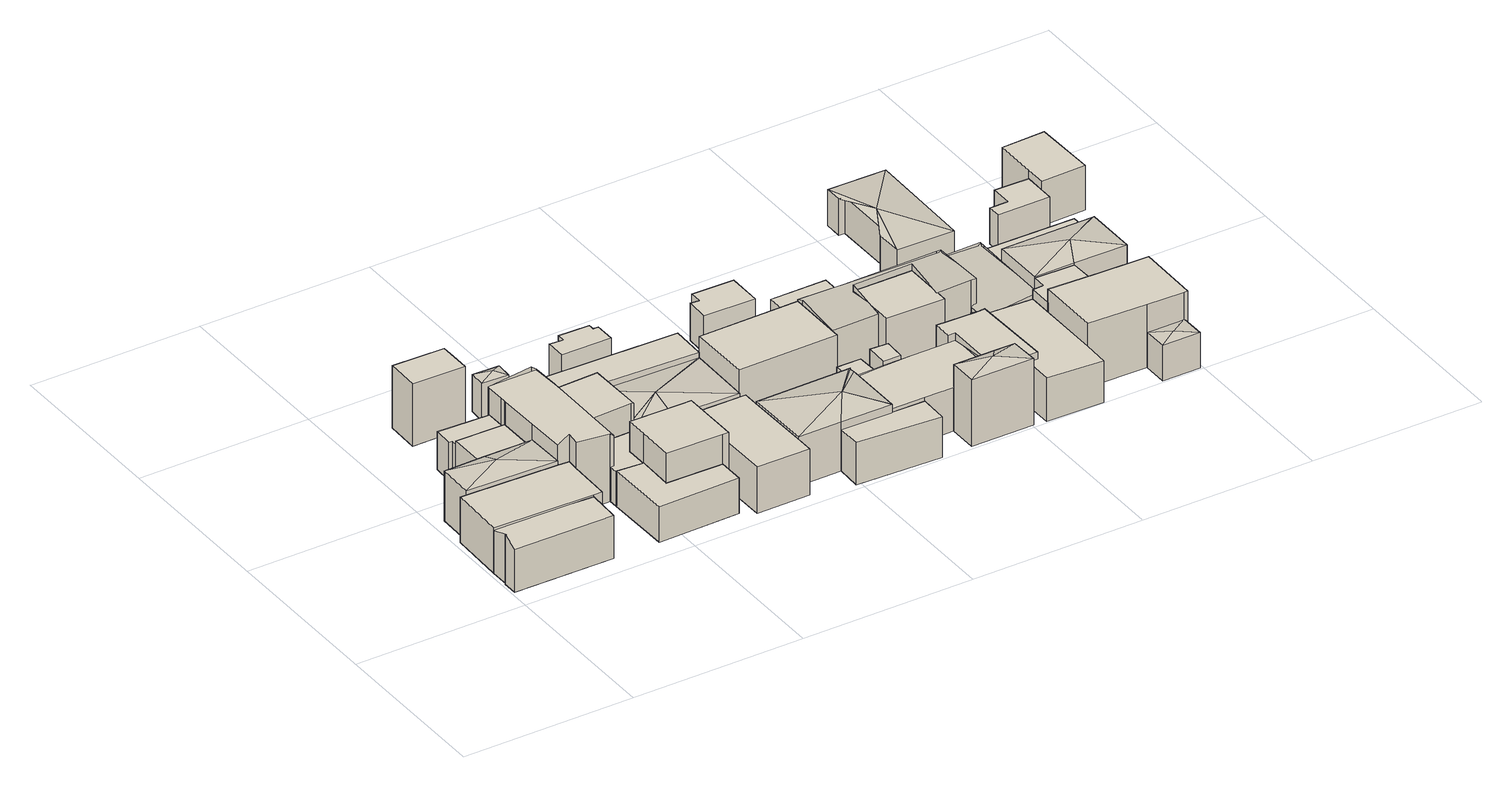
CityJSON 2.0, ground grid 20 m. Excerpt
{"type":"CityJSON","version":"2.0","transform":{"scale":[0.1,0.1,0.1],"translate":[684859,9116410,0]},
"CityObjects":{
"building1":{"type":"Building","attributes":{"Building Type":"Residential","Roof Shape":"gable","Roof Material":"Concrete Glazed Tile","Roof Material Code":"1","Roof Direction":"west","Building Height":5.08,"Roof Slope":25,"Footprint Area":45.5,"Solar PV Capacity Low":5.7,"Solar PV Capacity High":7.48,"Solar Annual Energy Low":8214,"Solar Annual Energy High":10825,"Suitable PV Area":34.01},"geometry":[{"type":"MultiSurface","lod":"2.2","boundaries":[[[0,1,2,3,4,5]],[[5,4,6,7]],[[4,3,8,6]],[[3,2,9,8]],[[2,1,10,9]],[[1,0,11,10]],[[0,5,7,11]],[[7,6,8,9,10,11]]]}]},
"building2":{"type":"Building","attributes":{"Building Type":"Residential","Roof Shape":"flat","Roof Material":"Clay Tile Shingle","Roof Material Code":"3","Roof Direction":"west","Building Height":5.36,"Roof Slope":12.1,"Footprint Area":81.25,"Solar PV Capacity Low":10.17,"Solar PV Capacity High":13.36,"Solar Annual Energy Low":14670,"Solar Annual Energy High":19334,"Suitable PV Area":60.74},"geometry":[{"type":"MultiSurface","lod":"2.2","boundaries":[[[12,13,14,1,0,15,16,17]],[[17,16,18,19]],[[16,15,20,18]],[[15,0,21,20]],[[0,1,22,21]],[[1,14,23,22]],[[14,13,24,23]],[[13,12,25,24]],[[12,17,19,25]],[[19,18,20,21,22,23,24,25]]]}]},
"building3":{"type":"Building","attributes":{"Building Type":"Residential","Roof Shape":"hip","Roof Material":"Concrete Glazed Tile","Roof Material Code":"1","Roof Direction":"west","Building Height":5.92,"Roof Slope":28,"Footprint Area":47.01,"Solar PV Capacity Low":5.89,"Solar PV Capacity High":7.73,"Solar Annual Energy Low":8488,"Solar Annual Energy High":11186,"Suitable PV Area":35.14},"geometry":[{"type":"MultiSurface","lod":"2.2","boundaries":[[[13,12,26,27,28]],[[28,27,29,30]],[[27,26,31,29]],[[26,12,32,31]],[[12,13,33,32]],[[13,28,30,33]],[[30,29,34]],[[29,31,34]],[[31,32,34]],[[32,33,34]],[[33,30,34]]]}]},
"building4":{"type":"Building","attributes":{"Building Type":"Residential","Roof Shape":"flat","Roof Material":"Concrete Glazed Tile","Roof Material Code":"1","Roof Direction":"west","Building Height":4.94,"Roof Slope":13.8,"Footprint Area":29.59,"Solar PV Capacity Low":3.71,"Solar PV Capacity High":4.87,"Solar Annual Energy Low":5343,"Solar Annual Energy High":7042,"Suitable PV Area":22.12},"geometry":[{"type":"MultiSurface","lod":"2.2","boundaries":[[[35,36,37,27,26]],[[26,27,38,39]],[[27,37,40,38]],[[37,36,41,40]],[[36,35,42,41]],[[35,26,39,42]],[[39,38,40,41,42]]]}]},
"building5":{"type":"Building","attributes":{"Building Type":"Residential","Roof Shape":"flat","Roof Material":"Concrete Glazed Tile","Roof Material Code":"1","Roof Direction":"west","Building Height":4.5,"Roof Slope":14,"Footprint Area":17.23,"Solar PV Capacity Low":2.16,"Solar PV Capacity High":2.83,"Solar Annual Energy Low":3112,"Solar Annual Energy High":4101,"Suitable PV Area":12.88},"geometry":[{"type":"MultiSurface","lod":"2.2","boundaries":[[[43,44,45,46,37,36,47]],[[47,36,48,49]],[[36,37,50,48]],[[37,46,51,50]],[[46,45,52,51]],[[45,44,53,52]],[[44,43,54,53]],[[43,47,49,54]],[[49,48,50,51,52,53,54]]]}]},
"building6":{"type":"Building","attributes":{"Building Type":"Residential","Roof Shape":"shed","Roof Material":"Clay Tile Shingle","Roof Material Code":"3","Roof Direction":"west","Building Height":7.32,"Roof Slope":16.9,"Footprint Area":24.09,"Solar PV Capacity Low":3.02,"Solar PV Capacity High":3.96,"Solar Annual Energy Low":4349,"Solar Annual Energy High":5731,"Suitable PV Area":18.01},"geometry":[{"type":"MultiSurface","lod":"2.2","boundaries":[[[55,56,57,58,59]],[[59,58,60,61]],[[58,57,62,60]],[[57,56,63,62]],[[56,55,64,63]],[[55,59,61,64]],[[61,60,62,63,64]]]}]},
"building7":{"type":"Building","attributes":{"Building Type":"Residential","Roof Shape":"gable","Roof Material":"Concrete Glazed Tile","Roof Material Code":"1","Roof Direction":"west","Building Height":7.73,"Roof Slope":33.5,"Footprint Area":79.78,"Solar PV Capacity Low":9.99,"Solar PV Capacity High":13.12,"Solar Annual Energy Low":14404,"Solar Annual Energy High":18984,"Suitable PV Area":59.64},"geometry":[{"type":"MultiSurface","lod":"2.2","boundaries":[[[43,47,36,35,26,12,17,16,65,66,67,68,69,70,71,72,73]],[[73,72,74,75]],[[72,71,76,74]],[[71,70,77,76]],[[70,69,78,77]],[[69,68,79,78]],[[68,67,80,79]],[[67,66,81,80]],[[66,65,82,81]],[[65,16,83,82]],[[16,17,84,83]],[[17,12,85,84]],[[12,26,86,85]],[[26,35,87,86]],[[35,36,88,87]],[[36,47,89,88]],[[47,43,90,89]],[[43,73,75,90]],[[75,74,76,77,78,79,80,81,82,83,84,85,86,87,88,89,90]]]}]},
"building8":{"type":"Building","attributes":{"Building Type":"Residential","Roof Shape":"flat","Roof Material":"Concrete Glazed Tile","Roof Material Code":"1","Roof Direction":"west","Building Height":4.21,"Roof Slope":5.7,"Footprint Area":43.02,"Solar PV Capacity Low":5.39,"Solar PV Capacity High":7.07,"Solar Annual Energy Low":7767,"Solar Annual Energy High":10236,"Suitable PV Area":32.16},"geometry":[{"type":"MultiSurface","lod":"2.2","boundaries":[[[91,92,93,94,95,96]],[[96,95,97,98]],[[95,94,99,97]],[[94,93,100,99]],[[93,92,101,100]],[[92,91,102,101]],[[91,96,98,102]],[[97,99,100,101,102,98]]]}]},
"building9":{"type":"Building","attributes":{"Building Type":"Residential","Roof Shape":"hip","Roof Material":"Concrete Glazed Tile","Roof Material Code":"1","Roof Direction":"west","Building Height":4.37,"Roof Slope":26.4,"Footprint Area":5.83,"Solar PV Capacity Low":0.73,"Solar PV Capacity High":0.96,"Solar Annual Energy Low":1052,"Solar Annual Energy High":1387,"Suitable PV Area":4.36},"geometry":[{"type":"MultiSurface","lod":"2.2","boundaries":[[[103,104,105,106,107]],[[107,106,108,109]],[[106,105,110,108]],[[105,104,111,110]],[[104,103,112,111]],[[103,107,109,112]],[[109,108,113]],[[108,110,113]],[[110,111,113]],[[111,112,113]],[[112,109,113]]]}]},
"building10":{"type":"Building","attributes":{"Building Type":"Residential","Roof Shape":"flat","Roof Material":"Concrete Glazed Tile","Roof Material Code":"1","Roof Direction":"west","Building Height":4.05,"Roof Slope":13.8,"Footprint Area":29.14,"Solar PV Capacity Low":3.65,"Solar PV Capacity High":4.79,"Solar Annual Energy Low":5260,"Solar Annual Energy High":6933,"Suitable PV Area":21.78},"geometry":[{"type":"MultiSurface","lod":"2.2","boundaries":[[[95,114,115,116,117,118,67,66,65,96]],[[96,65,119,120]],[[65,66,121,119]],[[66,67,122,121]],[[67,118,123,122]],[[118,117,124,123]],[[117,116,125,124]],[[116,115,126,125]],[[115,114,127,126]],[[114,95,128,127]],[[95,96,120,128]],[[120,119,121,122,123,124,125,126,127,128]]]}]},
"building11":{"type":"Building","attributes":{"Building Type":"Residential","Roof Shape":"gable","Roof Material":"Concrete Glazed Tile","Roof Material Code":"1","Roof Direction":"west","Building Height":7.27,"Roof Slope":29,"Footprint Area":33.4,"Solar PV Capacity Low":4.18,"Solar PV Capacity High":5.49,"Solar Annual Energy Low":6030,"Solar Annual Energy High":7947,"Suitable PV Area":24.97},"geometry":[{"type":"MultiSurface","lod":"2.2","boundaries":[[[69,68,67,118,129,130]],[[130,129,131,132]],[[129,118,133,131]],[[118,67,134,133]],[[67,68,135,134]],[[68,69,136,135]],[[69,130,132,136]],[[132,131,133,134,135,136]]]}]},
"building12":{"type":"Building","attributes":{"Building Type":"Residential","Roof Shape":"flat","Roof Material":"Clay Tile Shingle","Roof Material Code":"3","Roof Direction":"west","Building Height":7.73,"Roof Slope":7.7,"Footprint Area":50.11,"Solar PV Capacity Low":6.27,"Solar PV Capacity High":8.24,"Solar Annual Energy Low":9048,"Solar Annual Energy High":11924,"Suitable PV Area":37.46},"geometry":[{"type":"MultiSurface","lod":"2.2","boundaries":[[[95,94,93,137,138,115,114]],[[114,115,139,140]],[[115,138,141,139]],[[138,137,142,141]],[[137,93,143,142]],[[93,94,144,143]],[[94,95,145,144]],[[95,114,140,145]],[[140,139,141,142,143,144,145]]]}]},
"building13":{"type":"Building","attributes":{"Building Type":"Residential","Roof Shape":"shed","Roof Material":"Concrete Glazed Tile","Roof Material Code":"1","Roof Direction":"west","Building Height":5.83,"Roof Slope":12.6,"Footprint Area":69.06,"Solar PV Capacity Low":8.65,"Solar PV Capacity High":11.36,"Solar Annual Energy Low":12469,"Solar Annual Energy High":16433,"Suitable PV Area":51.63},"geometry":[{"type":"MultiSurface","lod":"2.2","boundaries":[[[146,72,71,70,69,130,147,148]],[[148,147,149,150]],[[147,130,151,149]],[[130,69,152,151]],[[69,70,153,152]],[[70,71,154,153]],[[71,72,155,154]],[[72,146,156,155]],[[146,148,150,156]],[[150,149,151,152,153,154,155,156]]]}]},
"building14":{"type":"Building","attributes":{"Building Type":"Residential","Roof Shape":"flat","Roof Material":"Concrete Glazed Tile","Roof Material Code":"1","Roof Direction":"west","Building Height":5.52,"Roof Slope":7.7,"Footprint Area":72.32,"Solar PV Capacity Low":9.05,"Solar PV Capacity High":11.89,"Solar Annual Energy Low":13056,"Solar Annual Energy High":17207,"Suitable PV Area":54.06},"geometry":[{"type":"MultiSurface","lod":"2.2","boundaries":[[[157,158,159,160,161,162]],[[162,161,163,164]],[[161,160,165,163]],[[160,159,166,165]],[[159,158,167,166]],[[158,157,168,167]],[[157,162,164,168]],[[164,163,165,166,167,168]]]}]},
"building15":{"type":"Building","attributes":{"Building Type":"Residential","Roof Shape":"hip","Roof Material":"Concrete Glazed Tile","Roof Material Code":"1","Roof Direction":"west","Building Height":5.19,"Roof Slope":21.2,"Footprint Area":91.15,"Solar PV Capacity Low":11.41,"Solar PV Capacity High":14.99,"Solar Annual Energy Low":16456,"Solar Annual Energy High":21688,"Suitable PV Area":68.13},"geometry":[{"type":"MultiSurface","lod":"2.2","boundaries":[[[130,129,118,117,116,169,147,170]],[[170,147,171,172]],[[147,169,173,171]],[[169,116,174,173]],[[116,117,175,174]],[[117,118,176,175]],[[118,129,177,176]],[[129,130,178,177]],[[130,170,172,178]],[[172,171,179]],[[171,173,179]],[[173,174,179]],[[174,175,179]],[[175,176,179]],[[176,177,179]],[[177,178,179]],[[178,172,179]]]}]},
"building16":{"type":"Building","attributes":{"Building Type":"Residential","Roof Shape":"flat","Roof Material":"Concrete Glazed Tile","Roof Material Code":"1","Roof Direction":"west","Building Height":4.96,"Roof Slope":7.9,"Footprint Area":16.42,"Solar PV Capacity Low":2.06,"Solar PV Capacity High":2.7,"Solar Annual Energy Low":2965,"Solar Annual Energy High":3908,"Suitable PV Area":12.28},"geometry":[{"type":"MultiSurface","lod":"2.2","boundaries":[[[180,181,182,183,184,185,186,187]],[[187,186,188,189]],[[186,185,190,188]],[[185,184,191,190]],[[184,183,192,191]],[[183,182,193,192]],[[182,181,194,193]],[[181,180,195,194]],[[180,187,189,195]],[[189,188,190,191,192,193,194,195]]]}]},
"building17":{"type":"Building","attributes":{"Building Type":"Residential","Roof Shape":"hip","Roof Material":"Concrete Glazed Tile","Roof Material Code":"1","Roof Direction":"west","Building Height":5.81,"Roof Slope":29.3,"Footprint Area":85.95,"Solar PV Capacity Low":10.76,"Solar PV Capacity High":14.13,"Solar Annual Energy Low":15517,"Solar Annual Energy High":20451,"Suitable PV Area":64.25},"geometry":[{"type":"MultiSurface","lod":"2.2","boundaries":[[[160,159,196,197,198,199,200,201]],[[201,200,202,203]],[[200,199,204,202]],[[199,198,205,204]],[[198,197,206,205]],[[197,196,207,206]],[[196,159,208,207]],[[159,160,209,208]],[[160,201,203,209]],[[203,202,210]],[[202,204,210]],[[204,205,210]],[[205,206,210]],[[206,207,210]],[[207,208,210]],[[208,209,210]],[[209,203,210]]]}]},
"building18":{"type":"Building","attributes":{"Building Type":"Residential","Roof Shape":"gable","Roof Material":"Concrete Glazed Tile","Roof Material Code":"1","Roof Direction":"west","Building Height":4.81,"Roof Slope":33.1,"Footprint Area":30.94,"Solar PV Capacity Low":3.87,"Solar PV Capacity High":5.09,"Solar Annual Energy Low":5586,"Solar Annual Energy High":7362,"Suitable PV Area":23.13},"geometry":[{"type":"MultiSurface","lod":"2.2","boundaries":[[[211,198,197,196,212,213]],[[213,212,214,215]],[[212,196,216,214]],[[196,197,217,216]],[[197,198,218,217]],[[198,211,219,218]],[[211,213,215,219]],[[215,214,216,217,218,219]]]}]},
"building19":{"type":"Building","attributes":{"Building Type":"Residential","Roof Shape":"flat","Roof Material":"Concrete Glazed Tile","Roof Material Code":"1","Roof Direction":"west","Building Height":7.67,"Roof Slope":9.9,"Footprint Area":84.32,"Solar PV Capacity Low":10.56,"Solar PV Capacity High":13.87,"Solar Annual Energy Low":15223,"Solar Annual Energy High":20063,"Suitable PV Area":63.03},"geometry":[{"type":"MultiSurface","lod":"2.2","boundaries":[[[220,147,221,222,223,224]],[[224,223,225,226]],[[223,222,227,225]],[[222,221,228,227]],[[221,147,229,228]],[[147,220,230,229]],[[220,224,226,230]],[[226,225,227,228,229,230]]]}]},
"building20":{"type":"Building","attributes":{"Building Type":"Residential","Roof Shape":"shed","Roof Material":"Concrete Glazed Tile","Roof Material Code":"1","Roof Direction":"west","Building Height":4.66,"Roof Slope":13.4,"Footprint Area":8.23,"Solar PV Capacity Low":1.03,"Solar PV Capacity High":1.35,"Solar Annual Energy Low":1486,"Solar Annual Energy High":1959,"Suitable PV Area":6.15},"geometry":[{"type":"MultiSurface","lod":"2.2","boundaries":[[[231,200,201,199,232,233]],[[233,232,234,235]],[[232,199,236,234]],[[199,201,237,236]],[[201,200,238,237]],[[200,231,239,238]],[[231,233,235,239]],[[235,234,236,237,238,239]]]}]},
"building21":{"type":"Building","attributes":{"Building Type":"Residential","Roof Shape":"flat","Roof Material":"Concrete Glazed Tile","Roof Material Code":"1","Roof Direction":"west","Building Height":4.36,"Roof Slope":9.7,"Footprint Area":22.31,"Solar PV Capacity Low":2.79,"Solar PV Capacity High":3.67,"Solar Annual Energy Low":4029,"Solar Annual Energy High":5309,"Suitable PV Area":16.68},"geometry":[{"type":"MultiSurface","lod":"2.2","boundaries":[[[240,241,242,243,244,245]],[[245,244,246,247]],[[244,243,248,246]],[[243,242,249,248]],[[242,241,250,249]],[[241,240,251,250]],[[240,245,247,251]],[[247,246,248,249,250,251]]]}]},
"building22":{"type":"Building","attributes":{"Building Type":"Residential","Roof Shape":"gable","Roof Material":"Concrete Glazed Tile","Roof Material Code":"1","Roof Direction":"west","Building Height":5.2,"Roof Slope":34.4,"Footprint Area":84.42,"Solar PV Capacity Low":10.57,"Solar PV Capacity High":13.88,"Solar Annual Energy Low":15242,"Solar Annual Energy High":20087,"Suitable PV Area":63.1},"geometry":[{"type":"MultiSurface","lod":"2.2","boundaries":[[[252,253,254,232,199,198,211,255,256,257,258,259]],[[259,258,260,261]],[[258,257,262,260]],[[257,256,263,262]],[[256,255,264,263]],[[255,211,265,264]],[[211,198,266,265]],[[198,199,267,266]],[[199,232,268,267]],[[232,254,269,268]],[[254,253,270,269]],[[253,252,271,270]],[[252,259,261,271]],[[261,260,262,263,264,265,266,267,268,269,270,271]]]}]},
"building23":{"type":"Building","attributes":{"Building Type":"Residential","Roof Shape":"gable","Roof Material":"Concrete Glazed Tile","Roof Material Code":"1","Roof Direction":"west","Building Height":5.68,"Roof Slope":26.3,"Footprint Area":5.49,"Solar PV Capacity Low":0.69,"Solar PV Capacity High":0.9,"Solar Annual Energy Low":992,"Solar Annual Energy High":1307,"Suitable PV Area":4.11},"geometry":[{"type":"MultiSurface","lod":"2.2","boundaries":[[[272,254,253,273]],[[273,253,274,275]],[[253,254,276,274]],[[254,272,277,276]],[[272,273,275,277]],[[275,274,276,277]]]}]},
"building24":{"type":"Building","attributes":{"Building Type":"Residential","Roof Shape":"gable","Roof Material":"Concrete Glazed Tile","Roof Material Code":"1","Roof Direction":"west","Building Height":6.5,"Roof Slope":34.7,"Footprint Area":21.51,"Solar PV Capacity Low":2.69,"Solar PV Capacity High":3.54,"Solar Annual Energy Low":3883,"Solar Annual Energy High":5117,"Suitable PV Area":16.08},"geometry":[{"type":"MultiSurface","lod":"2.2","boundaries":[[[278,220,224,279,280]],[[280,279,281,282]],[[279,224,283,281]],[[224,220,284,283]],[[220,278,285,284]],[[278,280,282,285]],[[282,281,283,284,285]]]}]},
"building25":{"type":"Building","attributes":{"Building Type":"Residential","Roof Shape":"hip","Roof Material":"Concrete Glazed Tile","Roof Material Code":"1","Roof Direction":"west","Building Height":7.95,"Roof Slope":24.9,"Footprint Area":24.27,"Solar PV Capacity Low":3.04,"Solar PV Capacity High":3.99,"Solar Annual Energy Low":4381,"Solar Annual Energy High":5774,"Suitable PV Area":18.14},"geometry":[{"type":"MultiSurface","lod":"2.2","boundaries":[[[286,256,255,287,288]],[[288,287,289,290]],[[287,255,291,289]],[[255,256,292,291]],[[256,286,293,292]],[[286,288,290,293]],[[290,289,294]],[[289,291,294]],[[291,292,294]],[[292,293,294]],[[293,290,294]]]}]},
"building26":{"type":"Building","attributes":{"Building Type":"Residential","Roof Shape":"shed","Roof Material":"Concrete Glazed Tile","Roof Material Code":"1","Roof Direction":"west","Building Height":7.97,"Roof Slope":16.3,"Footprint Area":42.53,"Solar PV Capacity Low":5.33,"Solar PV Capacity High":6.99,"Solar Annual Energy Low":7679,"Solar Annual Energy High":10120,"Suitable PV Area":31.79},"geometry":[{"type":"MultiSurface","lod":"2.2","boundaries":[[[295,296,297,298,299,300]],[[300,299,301,302]],[[299,298,303,301]],[[298,297,304,303]],[[297,296,305,304]],[[296,295,306,305]],[[295,300,302,306]],[[302,301,303,304,305,306]]]}]},
"building27":{"type":"Building","attributes":{"Building Type":"Residential","Roof Shape":"gable","Roof Material":"Concrete Glazed Tile","Roof Material Code":"1","Roof Direction":"west","Building Height":7.8,"Roof Slope":29.5,"Footprint Area":77.41,"Solar PV Capacity Low":9.69,"Solar PV Capacity High":12.73,"Solar Annual Energy Low":13976,"Solar Annual Energy High":18419,"Suitable PV Area":57.86},"geometry":[{"type":"MultiSurface","lod":"2.2","boundaries":[[[307,279,224,223,308,295,300,299,298,309,310,311]],[[311,310,312,313]],[[310,309,314,312]],[[309,298,315,314]],[[298,299,316,315]],[[299,300,317,316]],[[300,295,318,317]],[[295,308,319,318]],[[308,223,320,319]],[[223,224,321,320]],[[224,279,322,321]],[[279,307,323,322]],[[307,311,313,323]],[[313,312,314,315,316,317,318,319,320,321,322,323]]]}]},
"building28":{"type":"Building","attributes":{"Building Type":"Residential","Roof Shape":"shed","Roof Material":"Concrete Glazed Tile","Roof Material Code":"1","Roof Direction":"west","Building Height":5.87,"Roof Slope":20,"Footprint Area":50.12,"Solar PV Capacity Low":6.27,"Solar PV Capacity High":8.24,"Solar Annual Energy Low":9048,"Solar Annual Energy High":11925,"Suitable PV Area":37.46},"geometry":[{"type":"MultiSurface","lod":"2.2","boundaries":[[[286,324,325,326,327,328,252,259,258,257,256]],[[256,257,329,330]],[[257,258,331,329]],[[258,259,332,331]],[[259,252,333,332]],[[252,328,334,333]],[[328,327,335,334]],[[327,326,336,335]],[[326,325,337,336]],[[325,324,338,337]],[[324,286,339,338]],[[286,256,330,339]],[[330,329,331,332,333,334,335,336,337,338,339]]]}]},
"building29":{"type":"Building","attributes":{"Building Type":"Residential","Roof Shape":"shed","Roof Material":"Concrete Glazed Tile","Roof Material Code":"1","Roof Direction":"west","Building Height":4.93,"Roof Slope":19.9,"Footprint Area":80.14,"Solar PV Capacity Low":10.03,"Solar PV Capacity High":13.18,"Solar Annual Energy Low":14469,"Solar Annual Energy High":19069,"Suitable PV Area":59.91},"geometry":[{"type":"MultiSurface","lod":"2.2","boundaries":[[[340,327,326,325,324,341,342,343,344,345,346,347]],[[347,346,348,349]],[[346,345,350,348]],[[345,344,351,350]],[[344,343,352,351]],[[343,342,353,352]],[[342,341,354,353]],[[341,324,355,354]],[[324,325,356,355]],[[325,326,357,356]],[[326,327,358,357]],[[327,340,359,358]],[[340,347,349,359]],[[349,348,350,351,352,353,354,355,356,357,358,359]]]}]},
"building30":{"type":"Building","attributes":{"Building Type":"Residential","Roof Shape":"gable","Roof Material":"Concrete Glazed Tile","Roof Material Code":"1","Roof Direction":"west","Building Height":4.64,"Roof Slope":33.9,"Footprint Area":79.34,"Solar PV Capacity Low":9.93,"Solar PV Capacity High":13.05,"Solar Annual Energy Low":14325,"Solar Annual Energy High":18879,"Suitable PV Area":59.31},"geometry":[{"type":"MultiSurface","lod":"2.2","boundaries":[[[360,307,311,310,309,347,346,345,361,362,363,364,365]],[[365,364,366,367]],[[364,363,368,366]],[[363,362,369,368]],[[362,361,370,369]],[[361,345,371,370]],[[345,346,372,371]],[[346,347,373,372]],[[347,309,374,373]],[[309,310,375,374]],[[310,311,376,375]],[[311,307,377,376]],[[307,360,378,377]],[[360,365,367,378]],[[367,366,368,369,370,371,372,373,374,375,376,377,378]]]}]},
"building31":{"type":"Building","attributes":{"Building Type":"Residential","Roof Shape":"shed","Roof Material":"Concrete Glazed Tile","Roof Material Code":"1","Roof Direction":"west","Building Height":5.87,"Roof Slope":18.3,"Footprint Area":25.72,"Solar PV Capacity Low":3.22,"Solar PV Capacity High":4.23,"Solar Annual Energy Low":4644,"Solar Annual Energy High":6120,"Suitable PV Area":19.23},"geometry":[{"type":"MultiSurface","lod":"2.2","boundaries":[[[379,362,361,345,344,380]],[[380,344,381,382]],[[344,345,383,381]],[[345,361,384,383]],[[361,362,385,384]],[[362,379,386,385]],[[379,380,382,386]],[[382,381,383,384,385,386]]]}]},
"building32":{"type":"Building","attributes":{"Building Type":"Residential","Roof Shape":"shed","Roof Material":"Concrete Glazed Tile","Roof Material Code":"1","Roof Direction":"west","Building Height":7.4,"Roof Slope":14.5,"Footprint Area":87.08,"Solar PV Capacity Low":10.9,"Solar PV Capacity High":14.32,"Solar Annual Energy Low":15722,"Solar Annual Energy High":20721,"Suitable PV Area":65.09},"geometry":[{"type":"MultiSurface","lod":"2.2","boundaries":[[[380,344,343,387,388,389,390]],[[390,389,391,392]],[[389,388,393,391]],[[388,387,394,393]],[[387,343,395,394]],[[343,344,396,395]],[[344,380,397,396]],[[380,390,392,397]],[[392,391,393,394,395,396,397]]]}]},
"building33":{"type":"Building","attributes":{"Building Type":"Residential","Roof Shape":"hip","Roof Material":"Concrete Glazed Tile","Roof Material Code":"1","Roof Direction":"west","Building Height":4.3,"Roof Slope":24.5,"Footprint Area":81.77,"Solar PV Capacity Low":10.24,"Solar PV Capacity High":13.45,"Solar Annual Energy Low":14763,"Solar Annual Energy High":19457,"Suitable PV Area":61.12},"geometry":[{"type":"MultiSurface","lod":"2.2","boundaries":[[[398,399,400,401,402,403,404,405]],[[405,404,406,407]],[[404,403,408,406]],[[403,402,409,408]],[[402,401,410,409]],[[401,400,411,410]],[[400,399,412,411]],[[399,398,413,412]],[[398,405,407,413]],[[407,406,414]],[[406,408,414]],[[408,409,414]],[[409,410,414]],[[410,411,414]],[[411,412,414]],[[412,413,414]],[[413,407,414]]]}]},
"building34":{"type":"Building","attributes":{"Building Type":"Residential","Roof Shape":"hip","Roof Material":"Concrete Glazed Tile","Roof Material Code":"1","Roof Direction":"west","Building Height":4.18,"Roof Slope":24.3,"Footprint Area":12.91,"Solar PV Capacity Low":1.62,"Solar PV Capacity High":2.12,"Solar Annual Energy Low":2332,"Solar Annual Energy High":3073,"Suitable PV Area":9.65},"geometry":[{"type":"MultiSurface","lod":"2.2","boundaries":[[[388,387,415,416]],[[416,415,417,418]],[[415,387,419,417]],[[387,388,420,419]],[[388,416,418,420]],[[418,417,421]],[[417,419,421]],[[419,420,421]],[[420,418,421]]]}]},
"building35":{"type":"Building","attributes":{"Building Type":"Residential","Roof Shape":"hip","Roof Material":"Concrete Glazed Tile","Roof Material Code":"1","Roof Direction":"west","Building Height":6.11,"Roof Slope":25.2,"Footprint Area":65.99,"Solar PV Capacity Low":8.26,"Solar PV Capacity High":10.85,"Solar Annual Energy Low":11913,"Solar Annual Energy High":15701,"Suitable PV Area":49.32},"geometry":[{"type":"MultiSurface","lod":"2.2","boundaries":[[[422,363,362,379,423,424]],[[424,423,425,426]],[[423,379,427,425]],[[379,362,428,427]],[[362,363,429,428]],[[363,422,430,429]],[[422,424,426,430]],[[426,425,431]],[[425,427,431]],[[427,428,431]],[[428,429,431]],[[429,430,431]],[[430,426,431]]]}]},
"building36":{"type":"Building","attributes":{"Building Type":"Residential","Roof Shape":"shed","Roof Material":"Concrete Glazed Tile","Roof Material Code":"1","Roof Direction":"west","Building Height":4.17,"Roof Slope":10.3,"Footprint Area":35.09,"Solar PV Capacity Low":4.39,"Solar PV Capacity High":5.77,"Solar Annual Energy Low":6336,"Solar Annual Energy High":8350,"Suitable PV Area":26.23},"geometry":[{"type":"MultiSurface","lod":"2.2","boundaries":[[[364,363,422,432]],[[432,422,433,434]],[[422,363,435,433]],[[363,364,436,435]],[[364,432,434,436]],[[434,433,435,436]]]}]},
"building37":{"type":"Building","attributes":{"Building Type":"Residential","Roof Shape":"flat","Roof Material":"Concrete Glazed Tile","Roof Material Code":"1","Roof Direction":"west","Building Height":4.28,"Roof Slope":6.9,"Footprint Area":19.05,"Solar PV Capacity Low":2.39,"Solar PV Capacity High":3.13,"Solar Annual Energy Low":3439,"Solar Annual Energy High":4533,"Suitable PV Area":14.24},"geometry":[{"type":"MultiSurface","lod":"2.2","boundaries":[[[437,438,439,440,441,442,443]],[[443,442,444,445]],[[442,441,446,444]],[[441,440,447,446]],[[440,439,448,447]],[[439,438,449,448]],[[438,437,450,449]],[[437,443,445,450]],[[445,444,446,447,448,449,450]]]}]},
"building38":{"type":"Building","attributes":{"Building Type":"Residential","Roof Shape":"gable","Roof Material":"Concrete Glazed Tile","Roof Material Code":"1","Roof Direction":"west","Building Height":5.3,"Roof Slope":30.8,"Footprint Area":37.03,"Solar PV Capacity Low":4.64,"Solar PV Capacity High":6.09,"Solar Annual Energy Low":6685,"Solar Annual Energy High":8810,"Suitable PV Area":27.68},"geometry":[{"type":"MultiSurface","lod":"2.2","boundaries":[[[451,438,437,452,453]],[[453,452,454,455]],[[452,437,456,454]],[[437,438,457,456]],[[438,451,458,457]],[[451,453,455,458]],[[455,454,456,457,458]]]}]}
},
"vertices":[
[121,62,0],[5,65,0],[5,42,0],[4,42,0],[4,25,0],[120,24,0],[4,25,51],[120,24,51],[4,42,59],[5,42,59],[5,65,51],[121,62,52],
[120,127,0],[14,130,0],[7,130,0],[131,62,0],[132,112,0],[133,126,0],[132,112,54],[133,126,54],[131,62,54],[121,62,54],[5,65,54],[7,130,54],[14,130,54],[120,127,54],
[119,173,0],[62,173,0],[15,172,0],[62,173,59],[15,172,59],[119,173,59],[120,127,59],[14,130,59],[66,155,64],
[119,222,0],[119,224,0],[62,225,0],[62,173,49],[119,173,49],[62,225,49],[119,224,49],[119,222,49],
[119,252,0],[59,254,0],[58,231,0],[62,231,0],[119,230,0],[119,224,45],[119,230,45],[62,225,45],[62,231,45],[58,231,45],[59,254,45],[119,252,45],
[123,325,0],[123,342,0],[62,342,0],[61,303,0],[123,303,0],[61,303,74],[123,303,73],[62,342,74],[123,342,73],[123,325,73],
[173,113,0],[177,113,0],[177,155,0],[177,163,0],[177,221,0],[177,222,0],[176,255,0],[170,255,0],[119,254,0],[170,255,82],[119,254,77],[176,255,78],[177,222,78],[177,221,78],[177,163,77],[177,155,77],[177,113,77],[173,113,80],[132,112,85],[133,126,86],[120,127,78],[119,173,78],[119,222,77],[119,224,77],[119,230,77],[119,252,77],
[174,24,0],[269,26,0],[269,56,0],[203,57,0],[204,100,0],[173,102,0],[204,100,42],[173,102,42],[203,57,42],[269,56,42],[269,26,42],[174,24,42],
[175,323,0],[145,324,0],[144,305,0],[175,304,0],[176,323,0],[175,304,44],[176,323,44],[144,305,44],[145,324,44],[175,323,44],[165,317,46],
[204,126,0],[266,125,0],[267,144,0],[224,145,0],[225,156,0],[173,113,41],[173,102,41],[177,113,41],[177,155,41],[225,156,41],[224,145,41],[267,144,41],[266,125,41],[204,126,41],[204,100,41],
[228,156,0],[227,222,0],[228,156,73],[227,222,74],[225,156,74],[177,155,73],[177,163,73],[177,221,73],
[276,56,0],[276,125,0],[266,125,77],[204,126,77],[276,125,77],[276,56,77],[269,56,77],[203,57,77],[204,100,77],
[170,263,0],[345,219,0],[346,260,0],[345,219,58],[346,260,58],[227,222,59],[177,221,59],[177,222,59],[176,255,59],[170,255,59],[170,263,59],
[284,16,0],[346,16,0],[346,36,0],[345,113,0],[345,133,0],[283,133,0],[345,133,55],[283,133,55],[345,113,55],[346,36,55],[346,16,55],[284,16,55],
[344,142,0],[347,219,0],[345,219,52],[347,219,52],[344,142,52],[267,144,52],[224,145,52],[225,156,52],[228,156,52],[227,222,52],[270,181,58],
[292,322,0],[286,322,0],[286,329,0],[250,330,0],[250,321,0],[234,322,0],[234,299,0],[292,298,0],[234,299,50],[292,298,50],[234,322,50],[250,321,50],[250,330,50],[286,329,50],[286,322,50],[292,322,50],
[396,36,0],[456,36,0],[456,37,0],[456,107,0],[455,114,0],[456,114,0],[455,114,58],[456,114,58],[456,107,58],[456,37,58],[456,36,58],[396,36,58],[346,36,58],[345,113,58],[421,74,65],
[495,37,0],[395,7,0],[494,3,0],[395,7,50],[494,3,48],[396,36,49],[456,36,49],[456,37,48],[495,37,48],
[451,220,0],[346,146,0],[462,147,0],[462,211,0],[462,220,0],[462,211,77],[462,220,77],[462,147,77],[346,146,77],[345,219,77],[451,220,77],
[455,137,0],[484,108,0],[483,137,0],[484,108,47],[483,137,47],[456,107,47],[456,114,47],[455,114,47],[455,137,47],
[407,330,0],[407,316,0],[397,317,0],[396,290,0],[456,289,0],[456,329,0],[456,289,44],[456,329,44],[396,290,44],[397,317,44],[407,316,44],[407,330,44],
[568,108,0],[512,108,0],[491,108,0],[529,37,0],[576,37,0],[576,38,0],[576,48,0],[576,108,0],[576,48,59],[576,108,52],[576,38,53],[576,37,52],[529,37,52],[495,37,52],[456,37,52],[456,107,52],[484,108,52],[491,108,52],[512,108,52],[568,108,52],
[492,134,0],[513,133,0],[512,108,57],[513,133,57],[491,108,57],[492,134,57],
[451,253,0],[516,220,0],[516,253,0],[516,220,65],[516,253,65],[462,220,65],[451,220,65],[451,253,65],
[601,37,0],[529,4,0],[602,4,0],[529,4,79],[602,4,79],[529,37,79],[576,37,79],[601,37,79],[567,24,83],
[516,156,0],[516,141,0],[585,141,0],[585,156,0],[585,202,0],[515,201,0],[585,202,80],[515,201,81],[585,156,80],[585,141,80],[516,141,81],[516,156,81],
[626,221,0],[462,155,0],[626,157,0],[632,157,0],[631,221,0],[632,157,79],[631,221,78],[626,157,79],[585,156,79],[585,202,88],[515,201,88],[516,156,78],[462,155,78],[462,211,83],[462,220,79],[516,220,78],[626,221,78],
[616,37,0],[628,37,0],[626,132,0],[616,131,0],[568,130,0],[576,38,61],[576,37,61],[576,48,61],[576,108,61],[568,108,61],[568,130,61],[616,131,59],[626,132,59],[628,37,59],[616,37,59],[601,37,60],
[616,142,0],[616,2,0],[683,1,0],[684,32,0],[684,106,0],[684,134,0],[626,134,0],[626,142,0],[626,134,51],[626,142,51],[684,134,49],[684,106,49],[684,32,49],[683,1,49],[616,2,52],[616,37,52],[628,37,51],[626,132,51],[616,131,52],[616,142,52],
[626,251,0],[697,135,0],[697,151,0],[697,212,0],[697,245,0],[697,251,0],[697,245,47],[697,251,47],[697,212,46],[697,151,46],[697,135,46],[684,134,54],[626,134,47],[626,142,47],[626,157,47],[632,157,50],[631,221,50],[626,221,46],[626,251,46],
[744,151,0],[745,105,0],[684,106,60],[745,105,59],[684,134,60],[697,135,60],[697,151,60],[744,151,59],
[753,31,0],[797,31,0],[801,31,0],[802,105,0],[801,31,74],[802,105,74],[797,31,74],[753,31,75],[684,32,76],[684,106,76],[745,105,75],
[624,419,0],[624,398,0],[631,398,0],[631,320,0],[623,320,0],[623,289,0],[690,288,0],[692,418,0],[690,288,43],[692,418,43],[623,289,43],[623,320,43],[631,320,43],[631,398,43],[624,398,43],[624,419,43],[642,356,49],
[753,2,0],[797,2,0],[753,2,42],[797,2,42],[753,31,42],[797,31,42],[775,16,44],
[803,212,0],[806,151,0],[806,212,0],[806,151,61],[806,212,61],[744,151,61],[697,151,61],[697,212,61],[803,212,61],[759,182,67],
[803,244,0],[803,212,42],[803,244,42],[697,212,42],[697,245,42],
[803,304,0],[803,328,0],[763,329,0],[763,304,0],[742,304,0],[742,289,0],[803,289,0],[742,289,43],[803,289,43],[742,304,43],[763,304,43],[763,329,43],[803,328,43],[803,304,43],
[803,377,0],[855,305,0],[853,378,0],[855,305,53],[853,378,54],[803,304,53],[803,328,53],[803,377,53]
]}
